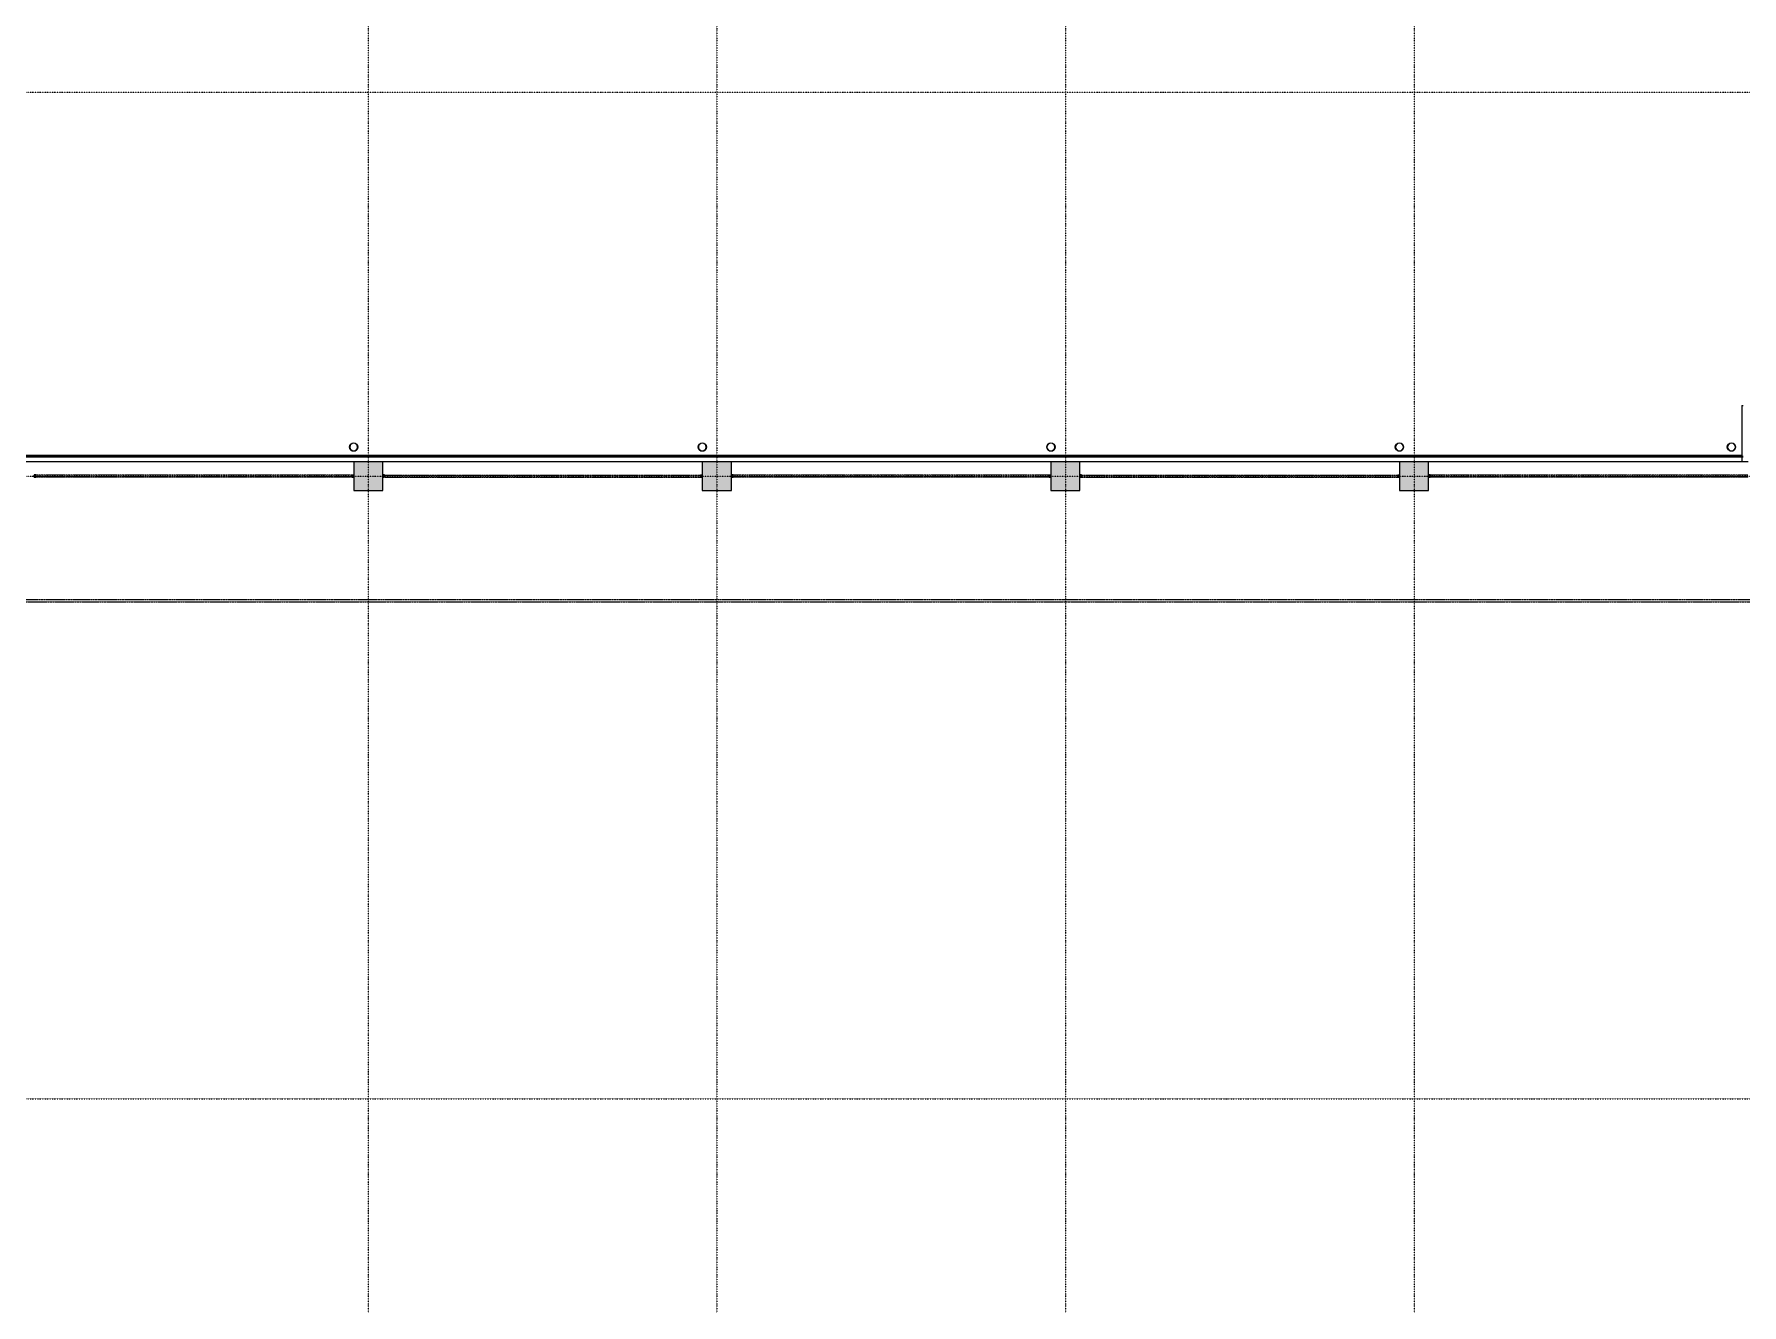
# Model space of a CAD drawing. Extents: x -32000 to 290600, y -29000 to 131250.
# Drawn here: x 85550 to 126700, y 70039 to 100645 of the extents above; entities that cross this region are included whole.
import ezdxf

# ---------------------------------------------------------------- set-up
doc = ezdxf.new("R2010")
doc.units = 0
doc.header["$LTSCALE"] = 10
for name, pattern in [('H12PL3$0$JJP_三點線', [0.9, 0.3, -0.15, 0, -0.15, 0, -0.15, 0, -0.15]), ('XFM7P30ICA$0$H12PL3$0$JJP_三點線', [0.9, 0.3, -0.15, 0, -0.15, 0, -0.15, 0, -0.15]), ('XFM7P30ICA$0$XFDP30$0$HIDDEN2', [0.1875, 0.125, -0.0625])]:
    doc.linetypes.add(name, pattern=pattern)
for name, color, linetype in [('H12PL3$0$A-OBJE-MEP', 252, 'Continuous'), ('H12PL3$0$A-WALL-EX', 252, 'Continuous'), ('H12PL3$0$S-COL', 252, 'Continuous'), ('H12PL3$0$S-GRID', 252, 'Continuous'), ('XFM7P30ICA$0$H12PL3$0$A-OBJE-MEP', 252, 'Continuous'), ('XFM7P30ICA$0$H12PL3$0$A-WALL-EX', 252, 'Continuous'), ('XFM7P30ICA$0$H12PL3$0$Hattch', 252, 'Continuous'), ('XFM7P30ICA$0$H12PL3$0$S-COL', 252, 'Continuous'), ('XFM7P30ICA$0$H12PL3$0$S-GRID', 252, 'Continuous'), ('XFM7P30ICA$0$XFDP30$0$A-Partition-Col (200K)', 1, 'Continuous'), ('XFM7P30ICA$0$XFDP30$0$A-W-P1S (200K)', 15, 'XFM7P30ICA$0$XFDP30$0$HIDDEN2'), ('XFM7P30ICA$0$XFDP30$0$A-W-R1 (Rockwool) (200K)', 2, 'XFM7P30ICA$0$XFDP30$0$HIDDEN2')]:
    doc.layers.add(name, color=color, linetype=linetype)

# ---------------------------------------------------------------- blocks, each defined once
blk = doc.blocks.new('H12PL3')
at = {"layer": 'H12PL3$0$A-OBJE-MEP', "lineweight": 0, "flags": 128}
for points in [[(93345, 90700, 1), (93155, 90700, 1)], [(101745, 90700, 1), (101555, 90700, 1)], [(110145, 90700, 1), (109955, 90700, 1)], [(118545, 90700, 1), (118355, 90700, 1)], [(126545, 90700, 1), (126355, 90700, 1)]]:
    blk.add_lwpolyline(points, format="xyb", close=True, dxfattribs=at)
at = {"layer": 'H12PL3$0$A-OBJE-MEP', "lineweight": 0}
for centre in [(93250, 90700), (101650, 90700), (110050, 90700), (118450, 90700), (126450, 90700)]:
    blk.add_circle(centre, 100, dxfattribs=at)
at = {"layer": 'H12PL3$0$A-WALL-EX', "lineweight": 0}
for p, q in [((77050, 90465), (126700, 90465)), ((126700, 90465), (126735, 90465))]:
    blk.add_line(p, q, dxfattribs=at)
at = {"layer": 'H12PL3$0$A-WALL-EX', "lineweight": 0, "flags": 128}
for points in [[(126700, 91700), (126735, 91700)], [(126700, 91700), (126700, 90500)], [(77050, 90500), (126700, 90500)], [(77050, 90500), (126700, 90500)], [(77050, 90500), (126700, 90500)], [(77050, 90500), (126700, 90500)], [(77050, 90500), (126700, 90500)], [(126700, 90500), (77050, 90500)], [(77050, 90350), (126850, 90350)]]:
    blk.add_lwpolyline(points, dxfattribs=at)
at = {"layer": 'H12PL3$0$S-COL', "lineweight": 0, "flags": 128}
for points in [[(93250, 90350), (93250, 89650), (93950, 89650), (93950, 90350)], [(101650, 90350), (101650, 89650), (102350, 89650), (102350, 90350)], [(110050, 90350), (110050, 89650), (110750, 89650), (110750, 90350)], [(118450, 90350), (118450, 89650), (119150, 89650), (119150, 90350)]]:
    blk.add_lwpolyline(points, dxfattribs=at)
at = {"layer": 'H12PL3$0$S-GRID', "linetype": 'H12PL3$0$JJP_三點線', "lineweight": 0}
for p, q in [((93600, 128250), (93600, -28000)), ((102000, 128250), (102000, -28000)), ((110400, 128250), (110400, -28000)), ((118800, 128250), (118800, -28000)), ((-29000, 99250), (289600, 99250)), ((-29000, 90000), (289600, 90000)), ((-29000, 75000), (289600, 75000))]:
    blk.add_line(p, q, dxfattribs=at)
blk = doc.blocks.new('XFM7P30ICA$0$XFDP30$0$TP1-50-Partition_Col-side')
blk.add_lwpolyline([(-2.5, -4), (-2.5, -3.9), (-2.6, -3.9), (-2.5, -3), (-2.5, -0.3), (-2.4, -0.2), (-0.7, -0.2), (-0.5, -0.2), (-0.1, -0.2), (0, -0.2), (0, -0.2), (0.5, -0.2), (0.6, -0.2), (2.4, -0.2), (2.5, -0.3), (2.5, -3), (2.6, -3.9), (2.5, -3.9), (2.5, -4), (2.7, -4), (2.7, 0), (-2.7, 0), (-2.7, -4)], close=True)
for points in [[(-1.6, -2.1), (-2.3, -2.1, 0.414213), (-2.4, -2.2), (-2.4, -3.6), (-2.5, -3.6), (-2.5, -2.2, -0.414213), (-2.3, -2), (-1.6, -2), (-1.6, -2.1)], [(1.6, -2.1), (2.3, -2.1, -0.414213), (2.4, -2.2), (2.4, -3.6), (2.5, -3.6), (2.5, -2.2, 0.414213), (2.3, -2), (1.6, -2), (1.6, -2.1)]]:
    blk.add_lwpolyline(points, format="xyb")
blk.add_lwpolyline([(2.2, -3.6), (-2.2, -3.6, -0.414214), (-2.3, -3.5), (-2.3, -2.6, -0.414214), (-2.2, -2.5), (-1.3, -2.5, 0.414214), (-1.1, -2.3), (-1.1, -2.2, 0.414214), (-1.3, -2.1), (-1.9, -2.1), (-1.9, -2.1), (-1.3, -2.1, -0.414214), (-1.2, -2.2), (-1.2, -2.3, -0.414214), (-1.3, -2.4), (-2.2, -2.4, 0.414214), (-2.4, -2.6), (-2.4, -3.5, 0.414214), (-2.2, -3.6), (2.2, -3.6, 0.414214), (2.4, -3.5), (2.4, -2.6, 0.414214), (2.2, -2.4), (1.3, -2.4, -0.414214), (1.2, -2.3), (1.2, -2.2, -0.414214), (1.3, -2.1), (1.9, -2.1), (1.9, -2.1), (1.3, -2.1, 0.414214), (1.1, -2.2), (1.1, -2.3, 0.414214), (1.3, -2.5), (2.2, -2.5, -0.414214), (2.3, -2.6), (2.3, -3.5, -0.414214)], format="xyb", close=True)
blk = doc.blocks.new('XFM7P30ICA$0$XFDP30')
at = {"layer": 'XFM7P30ICA$0$XFDP30$0$A-W-P1S (200K)'}
for p, q in [((43775, 87025), (174600, 87025)), ((43825, 86975), (174600, 86975))]:
    blk.add_line(p, q, dxfattribs=at)
at = {"layer": 'XFM7P30ICA$0$XFDP30$0$A-W-R1 (Rockwool) (200K)'}
for p, q in [((93250, 90025, 0), (85550, 90025, 0)), ((93250, 89975, 0), (85550, 89975, 0)), ((93950, 90025, 0), (101650, 90025, 0)), ((93950, 89975, 0), (101650, 89975, 0)), ((110050, 90025, 0), (102350, 90025, 0)), ((110050, 89975, 0), (102350, 89975, 0)), ((110750, 90025, 0), (118450, 90025, 0)), ((110750, 89975, 0), (118450, 89975, 0)), ((126850, 90025, 0), (119150, 90025, 0)), ((126850, 89975, 0), (119150, 89975, 0))]:
    blk.add_line(p, q, dxfattribs=at)
at = {"layer": 'XFM7P30ICA$0$XFDP30$0$A-Partition-Col (200K)', "yscale": 10, "zscale": 10}
for p, xscale, rotation in [((85550, 90000), 10, 90.00000000000001), ((93250, 90000, 0), -10, 270), ((93950, 90000, 0), 10, 90.00000000000001), ((101650, 90000), -10, 270), ((102350, 90000), 10, 90.00000000000001), ((110050, 90000, 0), -10, 270), ((110750, 90000, 0), 10, 90.00000000000001), ((118450, 90000), -10, 270), ((119150, 90000), 10, 90.00000000000001)]:
    blk.add_blockref('XFM7P30ICA$0$XFDP30$0$TP1-50-Partition_Col-side', p, dxfattribs=dict(at, xscale=xscale, rotation=rotation))
blk = doc.blocks.new('XFM7P30ICA$0$H12PL3')
at = {"layer": 'XFM7P30ICA$0$H12PL3$0$Hattch', "linetype": 'Continuous', "lineweight": 0}
for points in [[(93250, 89650), (93950, 89650), (93950, 90350), (93250, 90350)], [(101650, 89650), (102350, 89650), (102350, 90350), (101650, 90350)], [(110050, 89650), (110750, 89650), (110750, 90350), (110050, 90350)], [(118450, 89650), (119150, 89650), (119150, 90350), (118450, 90350)]]:
    blk.add_hatch(color=256, dxfattribs=at).paths.add_polyline_path(points)
at = {"layer": 'XFM7P30ICA$0$H12PL3$0$A-OBJE-MEP', "lineweight": 0, "flags": 128}
for points in [[(93345, 90700, 1), (93155, 90700, 1)], [(101745, 90700, 1), (101555, 90700, 1)], [(110145, 90700, 1), (109955, 90700, 1)], [(118545, 90700, 1), (118355, 90700, 1)], [(126545, 90700, 1), (126355, 90700, 1)]]:
    blk.add_lwpolyline(points, format="xyb", close=True, dxfattribs=at)
at = {"layer": 'XFM7P30ICA$0$H12PL3$0$A-OBJE-MEP', "lineweight": 0}
for centre in [(93250, 90700), (101650, 90700), (110050, 90700), (118450, 90700), (126450, 90700)]:
    blk.add_circle(centre, 100, dxfattribs=at)
at = {"layer": 'XFM7P30ICA$0$H12PL3$0$A-WALL-EX', "lineweight": 0}
blk.add_line((77050, 90465), (126700, 90465), dxfattribs=at)
at = {"layer": 'XFM7P30ICA$0$H12PL3$0$A-WALL-EX', "lineweight": 0, "flags": 128}
for points in [[(126700, 91700), (126735, 91700)], [(126700, 91700), (126700, 90500)], [(126700, 90500), (77050, 90500)], [(77050, 90350), (126700, 90350)], [(126700, 90482.5), (126735, 90482.5)], [(126700, 90482.5), (126700, 90465)], [(126700, 90465), (126700, 90350)]]:
    blk.add_lwpolyline(points, dxfattribs=at)
at = {"layer": 'XFM7P30ICA$0$H12PL3$0$S-COL', "lineweight": 0, "flags": 128}
for points in [[(93250, 90350), (93250, 89650), (93950, 89650), (93950, 90350)], [(101650, 90350), (101650, 89650), (102350, 89650), (102350, 90350)], [(110050, 90350), (110050, 89650), (110750, 89650), (110750, 90350)], [(118450, 90350), (118450, 89650), (119150, 89650), (119150, 90350)]]:
    blk.add_lwpolyline(points, dxfattribs=at)
at = {"layer": 'XFM7P30ICA$0$H12PL3$0$S-GRID', "linetype": 'XFM7P30ICA$0$H12PL3$0$JJP_三點線', "lineweight": 0}
for p, q in [((93600, 128250), (93600, -28000)), ((102000, 128250), (102000, -28000)), ((110400, 128250), (110400, -28000)), ((118800, 128250), (118800, -28000)), ((-29000, 99250), (289600, 99250)), ((-29000, 90000), (289600, 90000)), ((-29000, 75000), (289600, 75000))]:
    blk.add_line(p, q, dxfattribs=at)
blk.add_blockref('XFM7P30ICA$0$XFDP30', (0, 0))
blk = doc.blocks.new('XFM7P30ICA')
for name in ['XFM7P30ICA$0$H12PL3', 'XFM7P30ICA$0$XFDP30']:
    blk.add_blockref(name, (0, 0))

msp = doc.modelspace()

# ---------------------------------------------------------------- block references
for name in ['H12PL3', 'XFM7P30ICA']:
    msp.add_blockref(name, (0, 0))

doc.saveas('drawing.dxf')
